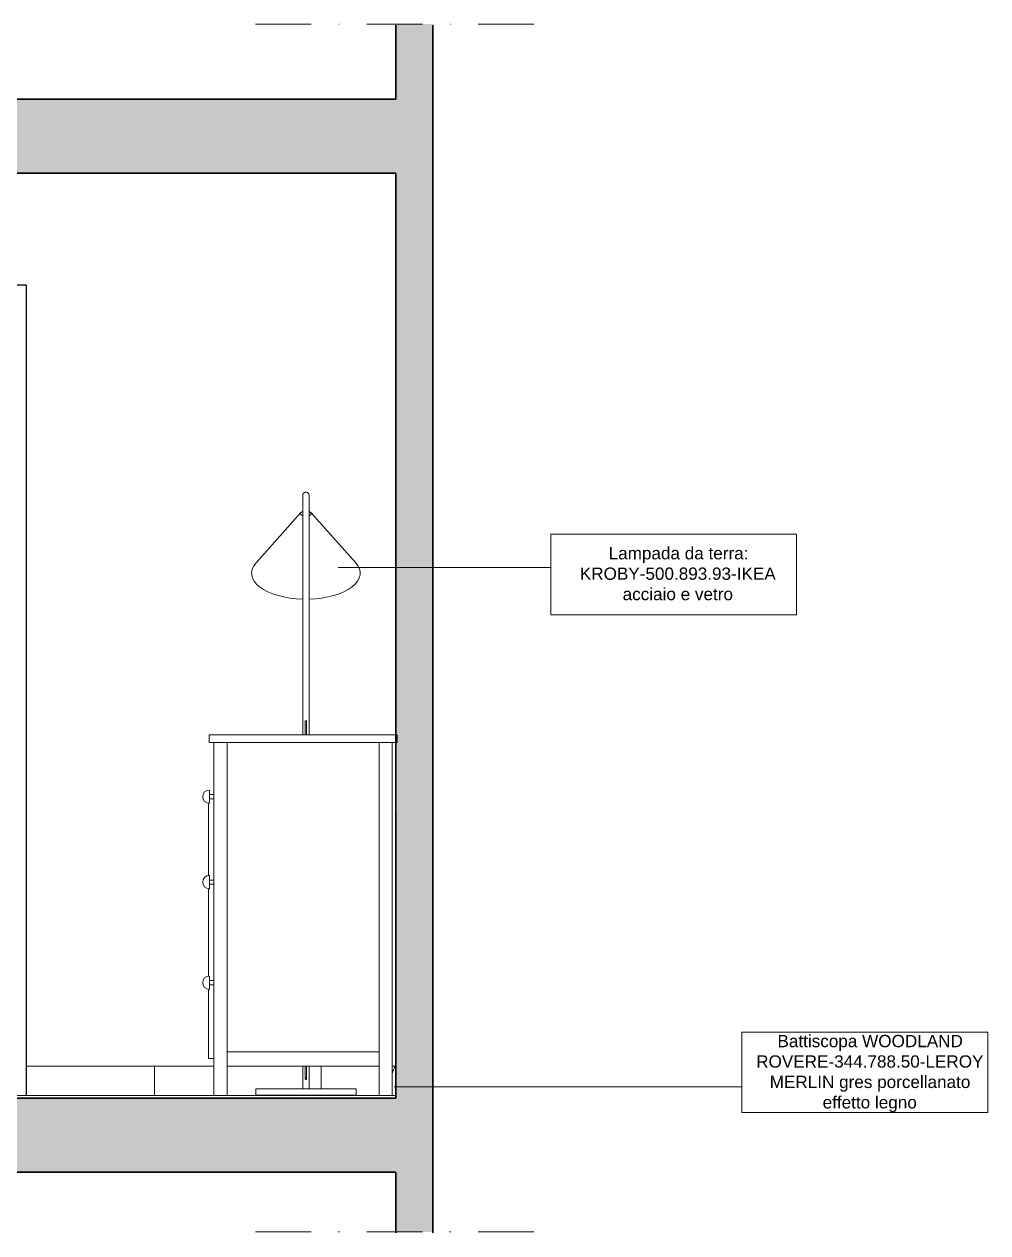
# Model space of a CAD drawing. Header units: inches. Extents: x -326 to 7826, y -681 to 1655.
# Drawn here: x 5595.6 to 5856.1, y 1302.4 to 1629 of the extents above; entities that cross this region are included whole.
import ezdxf

# ---------------------------------------------------------------- set-up
doc = ezdxf.new("R2010")
doc.units = ezdxf.units.IN
doc.header["$MEASUREMENT"] = 0
doc.linetypes.add('DASHDOT', pattern=[1, 0.5, -0.25, 0, -0.25])
for name, color, linetype, lineweight in [('A-ANNO-SYMB', 3, 'Continuous', 18), ('A-DOOR-FULL', 4, 'Continuous', 25), ('A-FURN', 8, 'Continuous', 18), ('A-SECT C-MCUT', 9, 'Continuous', 20), ('A-SECT-MCUT', 2, 'Continuous', 35), ('A-WALL-STUD', 4, 'Continuous', 18)]:
    doc.layers.add(name, color=color, linetype=linetype, lineweight=lineweight)
doc.layers.add('IKE140016-T1', color=7, linetype='Continuous')
doc.styles.get("Standard").update_dxf_attribs({"font": 'arial.ttf'})

msp = doc.modelspace()

# ---------------------------------------------------------------- hatches: boundary and pattern name
at = {"layer": 'A-WALL-STUD'}
h = msp.add_hatch(color=256, dxfattribs=at)
h.dxf.hatch_style = 1
h.paths.add_polyline_path([(5706.14, 1629), (5696.14, 1629), (5696.14, 1608.74), (5357.68, 1608.74), (5357.68, 1588.74), (5381.14, 1588.74), (5381.14, 1549.44), (5391.14, 1549.44), (5391.14, 1588.74), (5696.14, 1588.74), (5696.14, 1436.9), (5696.42, 1436.9), (5696.42, 1434.85), (5696.14, 1338.74), (5357.68, 1338.74), (5357.68, 1318.74), (5696.14, 1318.74), (5696.14, 1302.61), (5706.14, 1302.61)])

# ---------------------------------------------------------------- linework, layer by layer
at = {"layer": 'A-ANNO-SYMB', "color": 3}
for p, q in [((5737.96, 1482.14), (5680.47, 1482.14)), ((5789.65, 1341.8), (5695.67, 1341.8))]:
    msp.add_line(p, q, dxfattribs=at)
at = {"layer": 'A-ANNO-SYMB', "color": 6}
for points in [[(5737.96, 1469.39), (5804.41, 1469.39), (5804.41, 1491.17), (5737.96, 1491.17)], [(5789.65, 1334.84), (5856.1, 1334.84), (5856.1, 1356.62), (5789.65, 1356.62)]]:
    msp.add_lwpolyline(points, close=True, dxfattribs=at)
at = {"layer": 'A-DOOR-FULL', "color": 2}
for q in [(5500.14, 1558.44), (5596.14, 1339.44)]:
    msp.add_line((5596.14, 1558.44), q, dxfattribs=at)
at = {"layer": 'A-FURN'}
for p, q in [((5671.78, 1502.54), (5671.61, 1502.52)), ((5671.98, 1502.51), (5671.78, 1502.54)), ((5670.97, 1501.96), (5670.93, 1501.79)), ((5670.93, 1501.79), (5670.93, 1501.68)), ((5670.93, 1501.67), (5670.93, 1501.68)), ((5670.93, 1501.68), (5670.93, 1501.68)), ((5670.93, 1501.68), (5670.93, 1501.68)), ((5670.93, 1501.68), (5670.93, 1501.68)), ((5670.93, 1501.68), (5670.93, 1501.67)), ((5670.93, 1501.66), (5670.93, 1501.67)), ((5670.93, 1501.67), (5670.93, 1501.67)), ((5670.93, 1501.67), (5670.93, 1501.66)), ((5670.93, 1501.65), (5670.93, 1501.66)), ((5670.93, 1501.66), (5670.93, 1501.64)), ((5670.93, 1501.64), (5670.93, 1501.65)), ((5670.93, 1501.62), (5670.93, 1501.64)), ((5670.93, 1501.64), (5670.93, 1501.25)), ((5670.93, 1501.61), (5670.93, 1501.62)), ((5670.93, 1501.59), (5670.93, 1501.61)), ((5670.93, 1501.57), (5670.93, 1501.59)), ((5670.93, 1501.54), (5670.93, 1501.57)), ((5670.93, 1501.52), (5670.93, 1501.54)), ((5670.93, 1501.49), (5670.93, 1501.52)), ((5670.93, 1501.46), (5670.93, 1501.49)), ((5670.93, 1501.43), (5670.93, 1501.46)), ((5670.93, 1501.4), (5670.93, 1501.43)), ((5670.93, 1501.36), (5670.93, 1501.4)), ((5670.93, 1501.33), (5670.93, 1501.36)), ((5670.93, 1501.29), (5670.93, 1501.33)), ((5670.93, 1501.26), (5670.93, 1501.29)), ((5670.93, 1501.22), (5670.93, 1501.26)), ((5670.93, 1501.25), (5670.93, 1500.5)), ((5670.93, 1501.18), (5670.93, 1501.22)), ((5670.93, 1501.14), (5670.93, 1501.18)), ((5670.93, 1501.1), (5670.93, 1501.14)), ((5670.93, 1501.06), (5670.93, 1501.1)), ((5670.93, 1501.02), (5670.93, 1501.06)), ((5670.93, 1500.98), (5670.93, 1501.02)), ((5670.93, 1500.94), (5670.93, 1500.98)), ((5670.93, 1500.89), (5670.93, 1500.94)), ((5670.93, 1500.85), (5670.93, 1500.89)), ((5670.93, 1500.8), (5670.93, 1500.85)), ((5670.93, 1500.76), (5670.93, 1500.8)), ((5670.93, 1500.71), (5670.93, 1500.76)), ((5670.93, 1500.66), (5670.93, 1500.71)), ((5670.93, 1500.61), (5670.93, 1500.66)), ((5670.93, 1500.56), (5670.93, 1500.61)), ((5670.93, 1500.5), (5670.93, 1500.56)), ((5670.93, 1500.45), (5670.93, 1500.5)), ((5670.93, 1500.5), (5670.93, 1499.36)), ((5670.93, 1500.39), (5670.93, 1500.45)), ((5670.93, 1500.33), (5670.93, 1500.39)), ((5670.93, 1500.27), (5670.93, 1500.33)), ((5670.93, 1500.21), (5670.93, 1500.27)), ((5670.93, 1500.15), (5670.93, 1500.21)), ((5670.93, 1500.08), (5670.93, 1500.15)), ((5670.93, 1500.02), (5670.93, 1500.08)), ((5670.93, 1499.95), (5670.93, 1500.02)), ((5670.93, 1499.88), (5670.93, 1499.95)), ((5670.93, 1499.8), (5670.93, 1499.88)), ((5670.93, 1499.73), (5670.93, 1499.8)), ((5670.93, 1499.65), (5670.93, 1499.73)), ((5670.93, 1499.58), (5670.93, 1499.65)), ((5670.93, 1499.5), (5670.93, 1499.58)), ((5670.93, 1499.42), (5670.93, 1499.5)), ((5670.93, 1499.34), (5670.93, 1499.42)), ((5670.93, 1499.36), (5670.93, 1497.84)), ((5670.93, 1499.25), (5670.93, 1499.34)), ((5671.05, 1502.12), (5670.97, 1501.96)), ((5671.15, 1502.26), (5671.05, 1502.12)), ((5671.29, 1502.38), (5671.15, 1502.26)), ((5671.44, 1502.46), (5671.29, 1502.38)), ((5671.61, 1502.52), (5671.44, 1502.46)), ((5672.19, 1502.43), (5671.98, 1502.51)), ((5672.31, 1502.35), (5672.19, 1502.43)), ((5672.44, 1502.23), (5672.31, 1502.35)), ((5672.54, 1502.09), (5672.44, 1502.23)), ((5672.61, 1501.92), (5672.54, 1502.09)), ((5672.64, 1501.75), (5672.61, 1501.92)), ((5672.64, 1501.68), (5672.64, 1501.75)), ((5672.64, 1501.67), (5672.64, 1501.68)), ((5672.64, 1501.68), (5672.64, 1501.68)), ((5672.64, 1501.68), (5672.64, 1501.68)), ((5672.64, 1501.68), (5672.64, 1501.68)), ((5672.64, 1501.68), (5672.64, 1501.67)), ((5672.64, 1501.66), (5672.64, 1501.67)), ((5672.64, 1501.67), (5672.64, 1501.67)), ((5672.64, 1501.67), (5672.64, 1501.66)), ((5672.64, 1501.65), (5672.64, 1501.66)), ((5672.64, 1501.66), (5672.64, 1501.64)), ((5672.64, 1501.64), (5672.64, 1501.65)), ((5672.64, 1501.62), (5672.64, 1501.64)), ((5672.64, 1501.64), (5672.64, 1501.25)), ((5672.64, 1501.61), (5672.64, 1501.62)), ((5672.64, 1501.59), (5672.64, 1501.61)), ((5672.64, 1501.57), (5672.64, 1501.59)), ((5672.64, 1501.54), (5672.64, 1501.57)), ((5672.64, 1501.52), (5672.64, 1501.54)), ((5672.64, 1501.49), (5672.64, 1501.52)), ((5672.64, 1501.46), (5672.64, 1501.49)), ((5672.64, 1501.43), (5672.64, 1501.46)), ((5672.64, 1501.4), (5672.64, 1501.43)), ((5672.64, 1501.36), (5672.64, 1501.4)), ((5672.64, 1501.33), (5672.64, 1501.36)), ((5672.64, 1501.29), (5672.64, 1501.33)), ((5672.64, 1501.26), (5672.64, 1501.29)), ((5672.64, 1501.22), (5672.64, 1501.26)), ((5672.64, 1501.25), (5672.64, 1500.5)), ((5672.64, 1501.18), (5672.64, 1501.22)), ((5672.64, 1501.14), (5672.64, 1501.18)), ((5672.64, 1501.1), (5672.64, 1501.14)), ((5672.64, 1501.06), (5672.64, 1501.1)), ((5672.64, 1501.02), (5672.64, 1501.06)), ((5672.64, 1500.98), (5672.64, 1501.02)), ((5672.64, 1500.94), (5672.64, 1500.98)), ((5672.64, 1500.89), (5672.64, 1500.94)), ((5672.64, 1500.85), (5672.64, 1500.89)), ((5672.64, 1500.8), (5672.64, 1500.85)), ((5672.64, 1500.76), (5672.64, 1500.8)), ((5672.64, 1500.71), (5672.64, 1500.76)), ((5672.64, 1500.66), (5672.64, 1500.71)), ((5672.64, 1500.61), (5672.64, 1500.66)), ((5672.64, 1500.56), (5672.64, 1500.61)), ((5672.64, 1500.5), (5672.64, 1500.56)), ((5672.64, 1500.45), (5672.64, 1500.5)), ((5672.64, 1500.5), (5672.64, 1499.36)), ((5672.64, 1500.39), (5672.64, 1500.45)), ((5672.64, 1500.33), (5672.64, 1500.39)), ((5672.64, 1500.27), (5672.64, 1500.33)), ((5672.64, 1500.21), (5672.64, 1500.27)), ((5672.64, 1500.15), (5672.64, 1500.21)), ((5672.64, 1500.08), (5672.64, 1500.15)), ((5672.64, 1500.02), (5672.64, 1500.08)), ((5672.64, 1499.95), (5672.64, 1500.02)), ((5672.64, 1499.88), (5672.64, 1499.95)), ((5672.64, 1499.8), (5672.64, 1499.88)), ((5672.64, 1499.73), (5672.64, 1499.8)), ((5672.64, 1499.65), (5672.64, 1499.73)), ((5672.64, 1499.58), (5672.64, 1499.65)), ((5672.64, 1499.5), (5672.64, 1499.58)), ((5672.64, 1499.42), (5672.64, 1499.5)), ((5672.64, 1499.34), (5672.64, 1499.42)), ((5672.64, 1499.36), (5672.64, 1497.84)), ((5672.64, 1499.25), (5672.64, 1499.34)), ((5670.45, 1497.01), (5658.31, 1483.46)), ((5670.93, 1499.17), (5670.93, 1499.25)), ((5670.93, 1499.08), (5670.93, 1499.17)), ((5670.93, 1499), (5670.93, 1499.08)), ((5670.93, 1498.91), (5670.93, 1499)), ((5670.93, 1498.82), (5670.93, 1498.91)), ((5670.93, 1498.73), (5670.93, 1498.82)), ((5670.93, 1498.63), (5670.93, 1498.73)), ((5670.93, 1498.54), (5670.93, 1498.63)), ((5670.93, 1498.44), (5670.93, 1498.54)), ((5670.93, 1498.35), (5670.93, 1498.44)), ((5670.93, 1498.25), (5670.93, 1498.35)), ((5670.93, 1498.15), (5670.93, 1498.25)), ((5670.93, 1498.05), (5670.93, 1498.15)), ((5670.93, 1497.95), (5670.93, 1498.05)), ((5670.93, 1497.84), (5670.93, 1497.95)), ((5670.93, 1497.74), (5670.93, 1497.84)), ((5670.93, 1497.84), (5670.93, 1496.21)), ((5670.93, 1497.63), (5670.93, 1497.74)), ((5670.93, 1497.53), (5670.93, 1497.63)), ((5670.93, 1497.42), (5670.93, 1497.53)), ((5670.93, 1497.31), (5670.93, 1497.42)), ((5670.93, 1497.2), (5670.93, 1497.31)), ((5670.93, 1497.08), (5670.93, 1497.2)), ((5670.93, 1496.97), (5670.93, 1497.08)), ((5670.93, 1496.86), (5670.93, 1496.97)), ((5670.93, 1496.74), (5670.93, 1496.86)), ((5670.93, 1496.62), (5670.93, 1496.74)), ((5670.93, 1496.51), (5670.93, 1496.62)), ((5670.93, 1496.39), (5670.93, 1496.51)), ((5670.93, 1496.27), (5670.93, 1496.39)), ((5670.93, 1496.15), (5670.93, 1496.27)), ((5670.93, 1496.02), (5670.93, 1496.15)), ((5670.93, 1495.9), (5670.93, 1496.02)), ((5672.64, 1499.17), (5672.64, 1499.25)), ((5672.64, 1499.08), (5672.64, 1499.17)), ((5672.64, 1499), (5672.64, 1499.08)), ((5672.64, 1498.91), (5672.64, 1499)), ((5672.64, 1498.82), (5672.64, 1498.91)), ((5672.64, 1498.73), (5672.64, 1498.82)), ((5672.64, 1498.63), (5672.64, 1498.73)), ((5672.64, 1498.54), (5672.64, 1498.63)), ((5672.64, 1498.44), (5672.64, 1498.54)), ((5672.64, 1498.35), (5672.64, 1498.44)), ((5672.64, 1498.25), (5672.64, 1498.35)), ((5672.64, 1498.15), (5672.64, 1498.25)), ((5672.64, 1498.05), (5672.64, 1498.15)), ((5672.64, 1497.95), (5672.64, 1498.05)), ((5672.64, 1497.84), (5672.64, 1497.95)), ((5672.64, 1497.74), (5672.64, 1497.84)), ((5672.64, 1497.84), (5672.64, 1496.21)), ((5672.64, 1497.63), (5672.64, 1497.74)), ((5672.64, 1497.53), (5672.64, 1497.63)), ((5672.64, 1497.42), (5672.64, 1497.53)), ((5672.64, 1497.31), (5672.64, 1497.42)), ((5672.64, 1497.2), (5672.64, 1497.31)), ((5672.64, 1497.08), (5672.64, 1497.2)), ((5672.64, 1496.97), (5672.64, 1497.08)), ((5672.64, 1496.86), (5672.64, 1496.97)), ((5672.64, 1496.74), (5672.64, 1496.86)), ((5672.64, 1496.62), (5672.64, 1496.74)), ((5672.64, 1496.51), (5672.64, 1496.62)), ((5672.64, 1496.39), (5672.64, 1496.51)), ((5672.64, 1496.27), (5672.64, 1496.39)), ((5672.64, 1496.15), (5672.64, 1496.27)), ((5672.64, 1496.02), (5672.64, 1496.15)), ((5672.64, 1495.9), (5672.64, 1496.02)), ((5685.26, 1483.46), (5673.12, 1497.01)), ((5670.93, 1495.77), (5670.93, 1495.9)), ((5670.93, 1495.65), (5670.93, 1495.77)), ((5670.93, 1495.52), (5670.93, 1495.65)), ((5670.93, 1495.39), (5670.93, 1495.52)), ((5670.93, 1495.27), (5670.93, 1495.39)), ((5670.93, 1495.14), (5670.93, 1495.27)), ((5670.93, 1495.01), (5670.93, 1495.14)), ((5670.93, 1494.88), (5670.93, 1495.01)), ((5670.93, 1494.74), (5670.93, 1494.88)), ((5670.93, 1494.61), (5670.93, 1494.74)), ((5670.93, 1494.48), (5670.93, 1494.61)), ((5670.93, 1494.34), (5670.93, 1494.48)), ((5670.93, 1494.21), (5670.93, 1494.34)), ((5670.93, 1494.07), (5670.93, 1494.21)), ((5670.93, 1493.93), (5670.93, 1494.07)), ((5670.93, 1493.8), (5670.93, 1493.93)), ((5670.93, 1493.66), (5670.93, 1493.8)), ((5670.93, 1493.52), (5670.93, 1493.66)), ((5670.93, 1493.38), (5670.93, 1493.52)), ((5670.93, 1493.24), (5670.93, 1493.38)), ((5670.93, 1493.1), (5670.93, 1493.24)), ((5670.93, 1492.96), (5670.93, 1493.1)), ((5670.93, 1492.82), (5670.93, 1492.96)), ((5670.93, 1492.68), (5670.93, 1492.82)), ((5672.64, 1495.77), (5672.64, 1495.9)), ((5672.64, 1495.65), (5672.64, 1495.77)), ((5672.64, 1495.52), (5672.64, 1495.65)), ((5672.64, 1495.39), (5672.64, 1495.52)), ((5672.64, 1495.27), (5672.64, 1495.39)), ((5672.64, 1495.14), (5672.64, 1495.27)), ((5672.64, 1495.01), (5672.64, 1495.14)), ((5672.64, 1494.88), (5672.64, 1495.01)), ((5672.64, 1494.74), (5672.64, 1494.88)), ((5672.64, 1494.61), (5672.64, 1494.74)), ((5672.64, 1494.48), (5672.64, 1494.61)), ((5672.64, 1494.34), (5672.64, 1494.48)), ((5672.64, 1494.21), (5672.64, 1494.34)), ((5672.64, 1494.07), (5672.64, 1494.21)), ((5672.64, 1493.93), (5672.64, 1494.07)), ((5672.64, 1493.8), (5672.64, 1493.93)), ((5672.64, 1493.66), (5672.64, 1493.8)), ((5672.64, 1493.52), (5672.64, 1493.66)), ((5672.64, 1493.38), (5672.64, 1493.52)), ((5672.64, 1493.24), (5672.64, 1493.38)), ((5672.64, 1493.1), (5672.64, 1493.24)), ((5672.64, 1492.96), (5672.64, 1493.1)), ((5672.64, 1492.82), (5672.64, 1492.96)), ((5672.64, 1492.68), (5672.64, 1492.82)), ((5670.93, 1492.54), (5670.93, 1492.68)), ((5670.93, 1492.4), (5670.93, 1492.54)), ((5670.93, 1492.25), (5670.93, 1492.4)), ((5670.93, 1492.11), (5670.93, 1492.25)), ((5670.93, 1491.97), (5670.93, 1492.11)), ((5670.93, 1491.83), (5670.93, 1491.97)), ((5670.93, 1491.68), (5670.93, 1491.83)), ((5670.93, 1491.54), (5670.93, 1491.68)), ((5670.93, 1491.4), (5670.93, 1491.54)), ((5670.93, 1491.25), (5670.93, 1491.4)), ((5670.93, 1491.11), (5670.93, 1491.25)), ((5670.93, 1490.96), (5670.93, 1491.11)), ((5670.93, 1490.82), (5670.93, 1490.96)), ((5670.93, 1490.68), (5670.93, 1490.82)), ((5670.93, 1490.53), (5670.93, 1490.68)), ((5670.93, 1490.39), (5670.93, 1490.53)), ((5670.93, 1490.24), (5670.93, 1490.39)), ((5670.93, 1490.1), (5670.93, 1490.24)), ((5670.93, 1489.96), (5670.93, 1490.1)), ((5670.93, 1489.81), (5670.93, 1489.96)), ((5670.93, 1489.67), (5670.93, 1489.81)), ((5670.93, 1489.52), (5670.93, 1489.67)), ((5670.93, 1489.38), (5670.93, 1489.52)), ((5672.64, 1492.54), (5672.64, 1492.68)), ((5672.64, 1492.4), (5672.64, 1492.54)), ((5672.64, 1492.25), (5672.64, 1492.4)), ((5672.64, 1492.11), (5672.64, 1492.25)), ((5672.64, 1491.97), (5672.64, 1492.11)), ((5672.64, 1491.83), (5672.64, 1491.97)), ((5672.64, 1491.68), (5672.64, 1491.83)), ((5672.64, 1491.54), (5672.64, 1491.68)), ((5672.64, 1491.4), (5672.64, 1491.54)), ((5672.64, 1491.25), (5672.64, 1491.4)), ((5672.64, 1491.11), (5672.64, 1491.25)), ((5672.64, 1490.96), (5672.64, 1491.11)), ((5672.64, 1490.82), (5672.64, 1490.96)), ((5672.64, 1490.68), (5672.64, 1490.82)), ((5672.64, 1490.53), (5672.64, 1490.68)), ((5672.64, 1490.39), (5672.64, 1490.53)), ((5672.64, 1490.24), (5672.64, 1490.39)), ((5672.64, 1490.1), (5672.64, 1490.24)), ((5672.64, 1489.96), (5672.64, 1490.1)), ((5672.64, 1489.81), (5672.64, 1489.96)), ((5672.64, 1489.67), (5672.64, 1489.81)), ((5672.64, 1489.52), (5672.64, 1489.67)), ((5672.64, 1489.38), (5672.64, 1489.52)), ((5670.93, 1489.24), (5670.93, 1489.38)), ((5670.93, 1489.09), (5670.93, 1489.24)), ((5670.93, 1488.95), (5670.93, 1489.09)), ((5670.93, 1488.8), (5670.93, 1488.95)), ((5670.93, 1488.66), (5670.93, 1488.8)), ((5670.93, 1488.52), (5670.93, 1488.66)), ((5670.93, 1488.37), (5670.93, 1488.52)), ((5670.93, 1488.23), (5670.93, 1488.37)), ((5670.93, 1488.09), (5670.93, 1488.23)), ((5670.93, 1487.94), (5670.93, 1488.09)), ((5670.93, 1487.8), (5670.93, 1487.94)), ((5670.93, 1487.66), (5670.93, 1487.8)), ((5670.93, 1487.51), (5670.93, 1487.66)), ((5670.93, 1487.37), (5670.93, 1487.51)), ((5670.93, 1487.23), (5670.93, 1487.37)), ((5670.93, 1487.09), (5670.93, 1487.23)), ((5670.93, 1486.94), (5670.93, 1487.09)), ((5670.93, 1486.8), (5670.93, 1486.94)), ((5670.93, 1486.66), (5670.93, 1486.8)), ((5670.93, 1486.52), (5670.93, 1486.66)), ((5670.93, 1486.38), (5670.93, 1486.52)), ((5670.93, 1486.23), (5670.93, 1486.38)), ((5670.93, 1486.09), (5670.93, 1486.23)), ((5672.64, 1489.24), (5672.64, 1489.38)), ((5672.64, 1489.09), (5672.64, 1489.24)), ((5672.64, 1488.95), (5672.64, 1489.09)), ((5672.64, 1488.8), (5672.64, 1488.95)), ((5672.64, 1488.66), (5672.64, 1488.8)), ((5672.64, 1488.52), (5672.64, 1488.66)), ((5672.64, 1488.37), (5672.64, 1488.52)), ((5672.64, 1488.23), (5672.64, 1488.37)), ((5672.64, 1488.09), (5672.64, 1488.23)), ((5672.64, 1487.94), (5672.64, 1488.09)), ((5672.64, 1487.8), (5672.64, 1487.94)), ((5672.64, 1487.66), (5672.64, 1487.8)), ((5672.64, 1487.51), (5672.64, 1487.66)), ((5672.64, 1487.37), (5672.64, 1487.51)), ((5672.64, 1487.23), (5672.64, 1487.37)), ((5672.64, 1487.09), (5672.64, 1487.23)), ((5672.64, 1486.94), (5672.64, 1487.09)), ((5672.64, 1486.8), (5672.64, 1486.94)), ((5672.64, 1486.66), (5672.64, 1486.8)), ((5672.64, 1486.52), (5672.64, 1486.66)), ((5672.64, 1486.38), (5672.64, 1486.52)), ((5672.64, 1486.23), (5672.64, 1486.38)), ((5672.64, 1486.09), (5672.64, 1486.23)), ((5670.93, 1485.95), (5670.93, 1486.09)), ((5670.93, 1485.81), (5670.93, 1485.95)), ((5670.93, 1485.67), (5670.93, 1485.81)), ((5670.93, 1485.53), (5670.93, 1485.67)), ((5670.93, 1485.39), (5670.93, 1485.53)), ((5670.93, 1485.25), (5670.93, 1485.39)), ((5670.93, 1485.11), (5670.93, 1485.25)), ((5670.93, 1484.97), (5670.93, 1485.11)), ((5670.93, 1484.83), (5670.93, 1484.97)), ((5670.93, 1484.7), (5670.93, 1484.83)), ((5670.93, 1484.56), (5670.93, 1484.7)), ((5670.93, 1484.42), (5670.93, 1484.56)), ((5670.93, 1484.28), (5670.93, 1484.42)), ((5670.93, 1484.15), (5670.93, 1484.28)), ((5670.93, 1484.01), (5670.93, 1484.15)), ((5670.93, 1483.87), (5670.93, 1484.01)), ((5670.93, 1483.74), (5670.93, 1483.87)), ((5670.93, 1483.6), (5670.93, 1483.74)), ((5670.93, 1483.47), (5670.93, 1483.6)), ((5670.93, 1483.33), (5670.93, 1483.47)), ((5670.93, 1483.2), (5670.93, 1483.33)), ((5670.93, 1483.06), (5670.93, 1483.2)), ((5670.93, 1482.93), (5670.93, 1483.06)), ((5670.93, 1482.8), (5670.93, 1482.93)), ((5672.64, 1485.95), (5672.64, 1486.09)), ((5672.64, 1485.81), (5672.64, 1485.95)), ((5672.64, 1485.67), (5672.64, 1485.81)), ((5672.64, 1485.53), (5672.64, 1485.67)), ((5672.64, 1485.39), (5672.64, 1485.53)), ((5672.64, 1485.25), (5672.64, 1485.39)), ((5672.64, 1485.11), (5672.64, 1485.25)), ((5672.64, 1484.97), (5672.64, 1485.11)), ((5672.64, 1484.83), (5672.64, 1484.97)), ((5672.64, 1484.7), (5672.64, 1484.83)), ((5672.64, 1484.56), (5672.64, 1484.7)), ((5672.64, 1484.42), (5672.64, 1484.56)), ((5672.64, 1484.28), (5672.64, 1484.42)), ((5672.64, 1484.15), (5672.64, 1484.28)), ((5672.64, 1484.01), (5672.64, 1484.15)), ((5672.64, 1483.87), (5672.64, 1484.01)), ((5672.64, 1483.74), (5672.64, 1483.87)), ((5672.64, 1483.6), (5672.64, 1483.74)), ((5672.64, 1483.47), (5672.64, 1483.6)), ((5672.64, 1483.33), (5672.64, 1483.47)), ((5672.64, 1483.2), (5672.64, 1483.33)), ((5672.64, 1483.06), (5672.64, 1483.2)), ((5672.64, 1482.93), (5672.64, 1483.06)), ((5672.64, 1482.8), (5672.64, 1482.93)), ((5670.93, 1482.66), (5670.93, 1482.8)), ((5670.93, 1482.53), (5670.93, 1482.66)), ((5670.93, 1482.4), (5670.93, 1482.53)), ((5670.93, 1482.27), (5670.93, 1482.4)), ((5670.93, 1482.14), (5670.93, 1482.27)), ((5670.93, 1482.01), (5670.93, 1482.14)), ((5670.93, 1481.88), (5670.93, 1482.01)), ((5670.93, 1481.75), (5670.93, 1481.88)), ((5670.93, 1481.62), (5670.93, 1481.75)), ((5670.93, 1481.49), (5670.93, 1481.62)), ((5670.93, 1481.37), (5670.93, 1481.49)), ((5670.93, 1481.24), (5670.93, 1481.37)), ((5670.93, 1481.12), (5670.93, 1481.24)), ((5670.93, 1480.99), (5670.93, 1481.12)), ((5670.93, 1480.87), (5670.93, 1480.99)), ((5670.93, 1480.74), (5670.93, 1480.87)), ((5670.93, 1480.62), (5670.93, 1480.74)), ((5670.93, 1480.5), (5670.93, 1480.62)), ((5670.93, 1480.38), (5670.93, 1480.5)), ((5670.93, 1480.26), (5670.93, 1480.38)), ((5670.93, 1480.14), (5670.93, 1480.26)), ((5670.93, 1480.02), (5670.93, 1480.14)), ((5670.93, 1479.9), (5670.93, 1480.02)), ((5670.93, 1479.79), (5670.93, 1479.9)), ((5670.93, 1479.67), (5670.93, 1479.79)), ((5670.93, 1479.55), (5670.93, 1479.67)), ((5672.64, 1482.66), (5672.64, 1482.8)), ((5672.64, 1482.53), (5672.64, 1482.66)), ((5672.64, 1482.4), (5672.64, 1482.53)), ((5672.64, 1482.27), (5672.64, 1482.4)), ((5672.64, 1482.14), (5672.64, 1482.27)), ((5672.64, 1482.01), (5672.64, 1482.14)), ((5672.64, 1481.88), (5672.64, 1482.01)), ((5672.64, 1481.75), (5672.64, 1481.88)), ((5672.64, 1481.62), (5672.64, 1481.75)), ((5672.64, 1481.49), (5672.64, 1481.62)), ((5672.64, 1481.37), (5672.64, 1481.49)), ((5672.64, 1481.24), (5672.64, 1481.37)), ((5672.64, 1481.12), (5672.64, 1481.24)), ((5672.64, 1480.99), (5672.64, 1481.12)), ((5672.64, 1480.87), (5672.64, 1480.99)), ((5672.64, 1480.74), (5672.64, 1480.87)), ((5672.64, 1480.62), (5672.64, 1480.74)), ((5672.64, 1480.5), (5672.64, 1480.62)), ((5672.64, 1480.38), (5672.64, 1480.5)), ((5672.64, 1480.26), (5672.64, 1480.38)), ((5672.64, 1480.14), (5672.64, 1480.26)), ((5672.64, 1480.02), (5672.64, 1480.14)), ((5672.64, 1479.9), (5672.64, 1480.02)), ((5672.64, 1479.79), (5672.64, 1479.9)), ((5672.64, 1479.67), (5672.64, 1479.79)), ((5672.64, 1479.55), (5672.64, 1479.67)), ((5670.93, 1479.44), (5670.93, 1479.55)), ((5670.93, 1479.33), (5670.93, 1479.44)), ((5670.93, 1479.21), (5670.93, 1479.33)), ((5670.93, 1479.1), (5670.93, 1479.21)), ((5670.93, 1478.99), (5670.93, 1479.1)), ((5670.93, 1478.88), (5670.93, 1478.99)), ((5670.93, 1478.77), (5670.93, 1478.88)), ((5670.93, 1478.66), (5670.93, 1478.77)), ((5670.93, 1478.55), (5670.93, 1478.66)), ((5670.93, 1478.44), (5670.93, 1478.55)), ((5670.93, 1478.33), (5670.93, 1478.44)), ((5670.93, 1478.23), (5670.93, 1478.33)), ((5670.93, 1478.12), (5670.93, 1478.23)), ((5670.93, 1478.02), (5670.93, 1478.12)), ((5670.93, 1477.91), (5670.93, 1478.02)), ((5670.93, 1477.81), (5670.93, 1477.91)), ((5670.93, 1477.7), (5670.93, 1477.81)), ((5670.93, 1477.6), (5670.93, 1477.7)), ((5670.93, 1477.5), (5670.93, 1477.6)), ((5670.93, 1477.4), (5670.93, 1477.5)), ((5670.93, 1477.3), (5670.93, 1477.4)), ((5670.93, 1477.2), (5670.93, 1477.3)), ((5670.93, 1477.1), (5670.93, 1477.2)), ((5670.93, 1477), (5670.93, 1477.1)), ((5670.93, 1476.9), (5670.93, 1477)), ((5670.93, 1476.8), (5670.93, 1476.9)), ((5670.93, 1476.7), (5670.93, 1476.8)), ((5670.93, 1476.61), (5670.93, 1476.7)), ((5670.93, 1476.51), (5670.93, 1476.61)), ((5670.93, 1476.41), (5670.93, 1476.51)), ((5670.93, 1476.32), (5670.93, 1476.41)), ((5672.64, 1479.44), (5672.64, 1479.55)), ((5672.64, 1479.33), (5672.64, 1479.44)), ((5672.64, 1479.21), (5672.64, 1479.33)), ((5672.64, 1479.1), (5672.64, 1479.21)), ((5672.64, 1478.99), (5672.64, 1479.1)), ((5672.64, 1478.88), (5672.64, 1478.99)), ((5672.64, 1478.77), (5672.64, 1478.88)), ((5672.64, 1478.66), (5672.64, 1478.77)), ((5672.64, 1478.55), (5672.64, 1478.66)), ((5672.64, 1478.44), (5672.64, 1478.55)), ((5672.64, 1478.33), (5672.64, 1478.44)), ((5672.64, 1478.23), (5672.64, 1478.33)), ((5672.64, 1478.12), (5672.64, 1478.23)), ((5672.64, 1478.02), (5672.64, 1478.12)), ((5672.64, 1477.91), (5672.64, 1478.02)), ((5672.64, 1477.81), (5672.64, 1477.91)), ((5672.64, 1477.7), (5672.64, 1477.81)), ((5672.64, 1477.6), (5672.64, 1477.7)), ((5672.64, 1477.5), (5672.64, 1477.6)), ((5672.64, 1477.4), (5672.64, 1477.5)), ((5672.64, 1477.3), (5672.64, 1477.4)), ((5672.64, 1477.2), (5672.64, 1477.3)), ((5672.64, 1477.1), (5672.64, 1477.2)), ((5672.64, 1477), (5672.64, 1477.1)), ((5672.64, 1476.9), (5672.64, 1477)), ((5672.64, 1476.8), (5672.64, 1476.9)), ((5672.64, 1476.7), (5672.64, 1476.8)), ((5672.64, 1476.61), (5672.64, 1476.7)), ((5672.64, 1476.51), (5672.64, 1476.61)), ((5672.64, 1476.41), (5672.64, 1476.51)), ((5672.64, 1476.32), (5672.64, 1476.41)), ((5670.93, 1476.22), (5670.93, 1476.32)), ((5670.93, 1476.13), (5670.93, 1476.22)), ((5670.93, 1476.03), (5670.93, 1476.13)), ((5670.93, 1475.94), (5670.93, 1476.03)), ((5670.93, 1475.84), (5670.93, 1475.94)), ((5670.93, 1475.75), (5670.93, 1475.84)), ((5670.93, 1475.66), (5670.93, 1475.75)), ((5670.93, 1475.56), (5670.93, 1475.66)), ((5670.93, 1475.47), (5670.93, 1475.56)), ((5670.93, 1475.38), (5670.93, 1475.47)), ((5670.93, 1475.28), (5670.93, 1475.38)), ((5670.93, 1475.19), (5670.93, 1475.28)), ((5670.93, 1475.1), (5670.93, 1475.19)), ((5670.93, 1475.01), (5670.93, 1475.1)), ((5670.93, 1474.91), (5670.93, 1475.01)), ((5670.93, 1474.82), (5670.93, 1474.91)), ((5670.93, 1474.73), (5670.93, 1474.82)), ((5670.93, 1474.64), (5670.93, 1474.73)), ((5670.93, 1474.43), (5670.93, 1474.64)), ((5670.93, 1474.34), (5670.93, 1474.43)), ((5670.93, 1474.24), (5670.93, 1474.34)), ((5670.93, 1474.15), (5670.93, 1474.24)), ((5670.93, 1474.06), (5670.93, 1474.15)), ((5670.93, 1473.97), (5670.93, 1474.06)), ((5670.93, 1473.88), (5670.93, 1473.97)), ((5670.93, 1473.68), (5670.93, 1473.88)), ((5670.93, 1473.59), (5670.93, 1473.68)), ((5670.93, 1473.49), (5670.93, 1473.59)), ((5670.93, 1473.4), (5670.93, 1473.49)), ((5670.93, 1473.3), (5670.93, 1473.4)), ((5670.93, 1473.21), (5670.93, 1473.3)), ((5670.93, 1473.11), (5670.93, 1473.21)), ((5672.64, 1476.22), (5672.64, 1476.32)), ((5672.64, 1476.13), (5672.64, 1476.22)), ((5672.64, 1476.03), (5672.64, 1476.13)), ((5672.64, 1475.94), (5672.64, 1476.03)), ((5672.64, 1475.84), (5672.64, 1475.94)), ((5672.64, 1475.75), (5672.64, 1475.84)), ((5672.64, 1475.66), (5672.64, 1475.75)), ((5672.64, 1475.56), (5672.64, 1475.66)), ((5672.64, 1475.47), (5672.64, 1475.56)), ((5672.64, 1475.38), (5672.64, 1475.47)), ((5672.64, 1475.28), (5672.64, 1475.38)), ((5672.64, 1475.19), (5672.64, 1475.28)), ((5672.64, 1475.1), (5672.64, 1475.19)), ((5672.64, 1475.01), (5672.64, 1475.1)), ((5672.64, 1474.91), (5672.64, 1475.01)), ((5672.64, 1474.82), (5672.64, 1474.91)), ((5672.64, 1474.73), (5672.64, 1474.82)), ((5672.64, 1474.64), (5672.64, 1474.73)), ((5672.64, 1474.43), (5672.64, 1474.64)), ((5672.64, 1474.34), (5672.64, 1474.43)), ((5672.64, 1474.24), (5672.64, 1474.34)), ((5672.64, 1474.15), (5672.64, 1474.24)), ((5672.64, 1474.06), (5672.64, 1474.15)), ((5672.64, 1473.97), (5672.64, 1474.06)), ((5672.64, 1473.88), (5672.64, 1473.97)), ((5672.64, 1473.68), (5672.64, 1473.88)), ((5672.64, 1473.59), (5672.64, 1473.68)), ((5672.64, 1473.49), (5672.64, 1473.59)), ((5672.64, 1473.4), (5672.64, 1473.49)), ((5672.64, 1473.3), (5672.64, 1473.4)), ((5672.64, 1473.21), (5672.64, 1473.3)), ((5672.64, 1473.11), (5672.64, 1473.21)), ((5670.93, 1473.01), (5670.93, 1473.11)), ((5670.93, 1472.91), (5670.93, 1473.01)), ((5670.93, 1472.81), (5670.93, 1472.91)), ((5670.93, 1472.71), (5670.93, 1472.81)), ((5670.93, 1472.61), (5670.93, 1472.71)), ((5670.93, 1472.51), (5670.93, 1472.61)), ((5670.93, 1472.4), (5670.93, 1472.51)), ((5670.93, 1472.29), (5670.93, 1472.4)), ((5670.93, 1472.18), (5670.93, 1472.29)), ((5670.93, 1472.07), (5670.93, 1472.18)), ((5670.93, 1471.96), (5670.93, 1472.07)), ((5670.93, 1471.85), (5670.93, 1471.96)), ((5670.93, 1471.73), (5670.93, 1471.85)), ((5670.93, 1471.61), (5670.93, 1471.73)), ((5670.93, 1471.49), (5670.93, 1471.61)), ((5670.93, 1470.3), (5670.93, 1471.49)), ((5670.93, 1469.32), (5670.93, 1470.3)), ((5672.64, 1473.01), (5672.64, 1473.11)), ((5672.64, 1472.91), (5672.64, 1473.01)), ((5672.64, 1472.81), (5672.64, 1472.91)), ((5672.64, 1472.71), (5672.64, 1472.81)), ((5672.64, 1472.61), (5672.64, 1472.71)), ((5672.64, 1472.51), (5672.64, 1472.61)), ((5672.64, 1472.4), (5672.64, 1472.51)), ((5672.64, 1472.29), (5672.64, 1472.4)), ((5672.64, 1472.18), (5672.64, 1472.29)), ((5672.64, 1472.07), (5672.64, 1472.18)), ((5672.64, 1471.96), (5672.64, 1472.07)), ((5672.64, 1471.85), (5672.64, 1471.96)), ((5672.64, 1471.73), (5672.64, 1471.85)), ((5672.64, 1471.61), (5672.64, 1471.73)), ((5672.64, 1471.49), (5672.64, 1471.61)), ((5672.64, 1470.3), (5672.64, 1471.49)), ((5672.64, 1469.32), (5672.64, 1470.3)), ((5670.93, 1467.8), (5670.93, 1469.32)), ((5670.93, 1467.8), (5670.93, 1436.9)), ((5672.64, 1467.8), (5672.64, 1469.32)), ((5672.64, 1436.9), (5672.64, 1467.8)), ((5671.6, 1438.1), (5671.6, 1440.53)), ((5671.96, 1438.1), (5671.96, 1440.53)), ((5671.6, 1436.9), (5671.6, 1438.1)), ((5671.96, 1436.9), (5671.96, 1438.1)), ((5645.69, 1422.03), (5645.69, 1418.44)), ((5645.69, 1422.03), (5645.69, 1420.23)), ((5645.42, 1398.93), (5645.42, 1418.46)), ((5646.72, 1420.8), (5645.69, 1420.8)), ((5645.69, 1420.8), (5646.92, 1420.8)), ((5646.72, 1419.67), (5645.69, 1419.67)), ((5646.92, 1419.67), (5645.69, 1419.67)), ((5646.92, 1420.8), (5646.92, 1419.67)), ((5645.69, 1398.95), (5645.69, 1395.35)), ((5645.42, 1371.74), (5645.42, 1395.37)), ((5646.72, 1397.71), (5645.69, 1397.71)), ((5646.72, 1397.71), (5645.69, 1397.71)), ((5645.69, 1397.71), (5646.92, 1397.71)), ((5646.72, 1396.59), (5645.69, 1396.59)), ((5646.72, 1396.59), (5645.69, 1396.59)), ((5646.92, 1396.59), (5645.69, 1396.59)), ((5646.92, 1397.71), (5646.92, 1396.59)), ((5645.69, 1371.76), (5645.69, 1368.17)), ((5646.72, 1370.53), (5645.69, 1370.53)), ((5646.72, 1370.53), (5645.69, 1370.53)), ((5645.69, 1370.53), (5646.92, 1370.53)), ((5646.72, 1369.4), (5645.69, 1369.4)), ((5646.72, 1369.4), (5645.69, 1369.4)), ((5646.92, 1369.4), (5645.69, 1369.4)), ((5646.92, 1370.53), (5646.92, 1369.4)), ((5645.42, 1349.44), (5645.42, 1368.19)), ((5645.42, 1349.44), (5646.92, 1349.44)), ((5650.52, 1351.24), (5691.55, 1351.24)), ((5596.14, 1347.44), (5630.89, 1347.44)), ((5630.89, 1347.44), (5630.89, 1339.44)), ((5630.89, 1347.44), (5646.92, 1347.44)), ((5650.52, 1347.44), (5675.89, 1347.44)), ((5670.93, 1347.44), (5670.93, 1341.25)), ((5671.6, 1347.39), (5671.6, 1347.44)), ((5671.6, 1347.12), (5671.6, 1347.39)), ((5671.6, 1346.89), (5671.6, 1347.12)), ((5671.6, 1346.69), (5671.6, 1346.89)), ((5671.6, 1346.48), (5671.6, 1346.69)), ((5671.6, 1346.23), (5671.6, 1346.48)), ((5671.6, 1345.93), (5671.6, 1346.23)), ((5671.6, 1345.57), (5671.6, 1345.93)), ((5671.96, 1347.39), (5671.96, 1347.44)), ((5671.96, 1347.12), (5671.96, 1347.39)), ((5671.96, 1346.89), (5671.96, 1347.12)), ((5671.96, 1346.69), (5671.96, 1346.89)), ((5671.96, 1346.48), (5671.96, 1346.69)), ((5671.96, 1346.23), (5671.96, 1346.48)), ((5671.96, 1345.93), (5671.96, 1346.23)), ((5671.96, 1345.57), (5671.96, 1345.93)), ((5672.64, 1341.25), (5672.64, 1347.44)), ((5675.89, 1347.44), (5675.89, 1341.25)), ((5675.89, 1347.44), (5691.55, 1347.44)), ((5695.14, 1347.44), (5696.14, 1347.44)), ((5671.6, 1345.12), (5671.6, 1345.57)), ((5671.6, 1344.59), (5671.6, 1345.12)), ((5671.6, 1343.97), (5671.6, 1344.59)), ((5671.61, 1344.02), (5671.6, 1343.97)), ((5671.6, 1343.97), (5671.61, 1343.93)), ((5671.63, 1344.06), (5671.61, 1344.02)), ((5671.61, 1343.93), (5671.63, 1343.88)), ((5671.66, 1344.1), (5671.63, 1344.06)), ((5671.63, 1343.88), (5671.66, 1343.85)), ((5671.69, 1344.13), (5671.66, 1344.1)), ((5671.66, 1343.85), (5671.69, 1343.82)), ((5671.74, 1344.15), (5671.69, 1344.13)), ((5671.69, 1343.82), (5671.74, 1343.8)), ((5671.78, 1344.15), (5671.74, 1344.15)), ((5671.74, 1343.8), (5671.78, 1343.79)), ((5671.83, 1344.15), (5671.78, 1344.15)), ((5671.78, 1343.79), (5671.83, 1343.8)), ((5671.87, 1344.13), (5671.83, 1344.15)), ((5671.83, 1343.8), (5671.87, 1343.82)), ((5671.91, 1344.1), (5671.87, 1344.13)), ((5671.87, 1343.82), (5671.91, 1343.85)), ((5671.94, 1344.06), (5671.91, 1344.1)), ((5671.91, 1343.85), (5671.94, 1343.88)), ((5671.96, 1344.02), (5671.94, 1344.06)), ((5671.94, 1343.88), (5671.96, 1343.93)), ((5671.96, 1345.12), (5671.96, 1345.57)), ((5671.96, 1344.59), (5671.96, 1345.12)), ((5671.96, 1343.97), (5671.96, 1344.59)), ((5671.96, 1343.97), (5671.96, 1344.02)), ((5671.96, 1343.93), (5671.96, 1343.97)), ((5695.14, 1339.44), (5695.14, 1345.44)), ((5696.14, 1339.44), (5596.14, 1339.44)), ((5695.14, 1339.44), (5648.42, 1339.44)), ((5658.23, 1341.25), (5658.23, 1339.44)), ((5658.23, 1341.25), (5658.69, 1341.25)), ((5658.69, 1341.25), (5660.04, 1341.25)), ((5660.04, 1341.25), (5668.28, 1341.25)), ((5668.28, 1341.25), (5671.78, 1341.25)), ((5671.78, 1341.25), (5675.29, 1341.25)), ((5675.29, 1341.25), (5683.52, 1341.25)), ((5683.52, 1341.25), (5684.88, 1341.25)), ((5684.88, 1341.25), (5685.34, 1341.25)), ((5685.34, 1339.44), (5685.34, 1341.25))]:
    msp.add_line(p, q, dxfattribs=at)
for points in [[(5645.64, 1436.9), (5696.42, 1436.9), (5696.42, 1434.85), (5645.64, 1434.85), (5645.64, 1436.9)], [(5650.52, 1434.85), (5650.52, 1339.44), (5646.92, 1339.44), (5646.92, 1434.85)], [(5695.14, 1434.85), (5695.14, 1339.44), (5691.55, 1339.44), (5691.55, 1434.85)]]:
    msp.add_lwpolyline(points, dxfattribs=at)
for centre, radius, start, end in [((5671.78, 1440.57), 0.185, 347.4994, 192.5006), ((5645.69, 1420.23), 1.8, 90, 270), ((5645.69, 1397.15), 1.8, 90, 270), ((5645.69, 1369.96), 1.8, 90, 270), ((5698.48, 1345.02), 3.37, 134.0361, 172.8338)]:
    msp.add_arc(centre, radius, start, end, dxfattribs=at)
for centre, major_axis, start_param, end_param in [((5671.78, 1496.73), (1.45, 0), 2.200609, 3.141589), ((5671.78, 1496.73), (1.45, 0), 3.141593, 3.926988), ((5671.78, 1496.73), (1.45, 0), 3.926991, 4.073911), ((5671.78, 1496.73), (1.45, 0), 0.000003, 0.940983), ((5671.78, 1496.73), (1.45, 0), 5.349162, 5.497787), ((5671.78, 1496.73), (-1.45, 0), 2.356197, 3.141593), ((5671.78, 1480.65), (14.67, 0), 2.734215, 4.65387), ((5671.78, 1480.65), (14.67, 0), 4.770795, 6.690563)]:
    msp.add_ellipse(centre, major_axis=major_axis, ratio=0.481796, start_param=start_param, end_param=end_param, dxfattribs=at)
at = {"layer": 'A-SECT C-MCUT', "linetype": 'DASHDOT', "ltscale": 30}
for p, q in [((5658.18, 1629), (5738.3, 1629)), ((5658.18, 1302.61), (5738.3, 1302.61))]:
    msp.add_line(p, q, dxfattribs=at)
at = {"layer": 'A-SECT-MCUT', "color": 2}
for p, q in [((5696.14, 1628.74), (5696.14, 1608.74)), ((5706.14, 1628.74), (5706.14, 1302.36)), ((5696.14, 1588.74), (5391.14, 1588.74)), ((5696.14, 1588.74), (5696.14, 1338.74)), ((5696.14, 1338.74), (5357.68, 1338.74)), ((5696.14, 1318.74), (5357.68, 1318.74)), ((5696.14, 1318.74), (5696.14, 1302.36))]:
    msp.add_line(p, q, dxfattribs=at)
at = {"layer": 'A-SECT-MCUT'}
msp.add_line((5696.14, 1608.74), (5357.68, 1608.74), dxfattribs=at)
at = {"layer": 'A-WALL-STUD'}
msp.add_line((5696.14, 1339.44), (5357.68, 1339.44), dxfattribs=at)
at = {"layer": 'IKE140016-T1'}
for p, q in [((5658.69, 1339.44), (5658.23, 1339.44)), ((5660.04, 1339.44), (5658.69, 1339.44)), ((5668.28, 1339.44), (5660.04, 1339.44)), ((5671.78, 1339.44), (5668.28, 1339.44)), ((5675.29, 1339.44), (5671.78, 1339.44)), ((5683.52, 1339.44), (5675.29, 1339.44)), ((5684.88, 1339.44), (5683.52, 1339.44)), ((5685.34, 1339.44), (5684.88, 1339.44))]:
    msp.add_line(p, q, dxfattribs=at)

# ---------------------------------------------------------------- texts
at = {"layer": 'A-ANNO-SYMB', "color": 3, "char_height": 3.3105, "attachment_point": 1}
for s, insert in [('{\\C256;\\P\\pi12.59655;Lampada da terra: \\P\\pi4.80928;KROBY-500.893.93-IKEA \\P\\pi16.38123;acciaio e vetro}', (5741.02, 1493.19)), ('\\pi6.35612;{\\C256;Battiscopa WOODLAND \\P\\pi0.60345;ROVERE-344.788.50-LEROY \\P\\pi4.26054;MERLIN gres porcellanato \\P\\pi18.56374;effetto legno}', (5792.89, 1355.84))]:
    msp.add_mtext_dynamic_manual_height_columns(s, width=62.2428, gutter_width=1, heights=[0], dxfattribs=dict(at, insert=insert))

doc.saveas('drawing.dxf')
